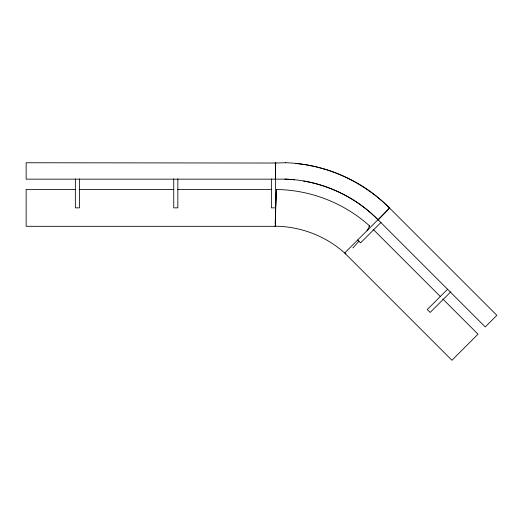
<?xml version="1.0" encoding="UTF-8"?>
<svg xmlns="http://www.w3.org/2000/svg" width="523" height="523" viewBox="0 0 523 523"><rect width="100%" height="100%" fill="white"/><g stroke="black" fill="none" stroke-linecap="round" stroke-linejoin="round"><path stroke-width="0.78" d="M367.068 230.872L369.65 225.988C344.343 203.087 310.577 189.914 276.458 189.509L275.157 224.086M275.484 178.931L275.471 226.309L26.15 226.309L26.15 189.404L75.855 189.404M275.484 162.758L275.464 179.154L26.15 179.154L26.15 162.758L275.974 163.039M275.66 207.232L276.458 189.509M345.736 253.936L345.808 253.171M275.065 225.766L275.02 226.224C300.45 226.374 325.724 235.971 344.65 253.001M275.536 179.154L275.477 163.039M285.323 162.725C324.182 163.758 362.276 180.337 389.524 208.056L378.24 219.954C353.855 194.994 319.69 180.049 284.806 179.128M389.367 208.252L389.504 208.043C372.101 190.562 350.488 177.382 327.006 169.857M377.985 219.667L485.252 326.934L496.85 315.336L389.583 208.069L344.644 253.008L451.911 360.275L478.009 334.184L442.824 299.006M381.045 222.406L360.589 242.862L357.693 239.959M447.564 289.245L427.271 309.538L430.168 312.44L450.78 291.827M368.905 226.178L369.65 225.988M285.774 162.725L275.026 163.039M275.052 179.154L285.257 179.128L294.665 179.755M79.117 189.404L173.636 189.404M177.709 189.404L271.411 189.404M275.484 207.853L271.385 207.853L271.385 178.931M295.9 163.424L306.413 164.85L316.794 167M303.641 181.023C331.497 185.815 357.725 199.381 377.665 219.412M317.579 167.216L326.221 169.635M373.043 229.224L440.523 296.698M177.846 178.931L177.846 207.853L173.747 207.853L173.747 178.931M79.45 178.931L79.45 207.853L75.351 207.853L75.351 178.931M359 241.077A18.54 1.732 -49.5 0 1 352.848 247.915"/></g></svg>
